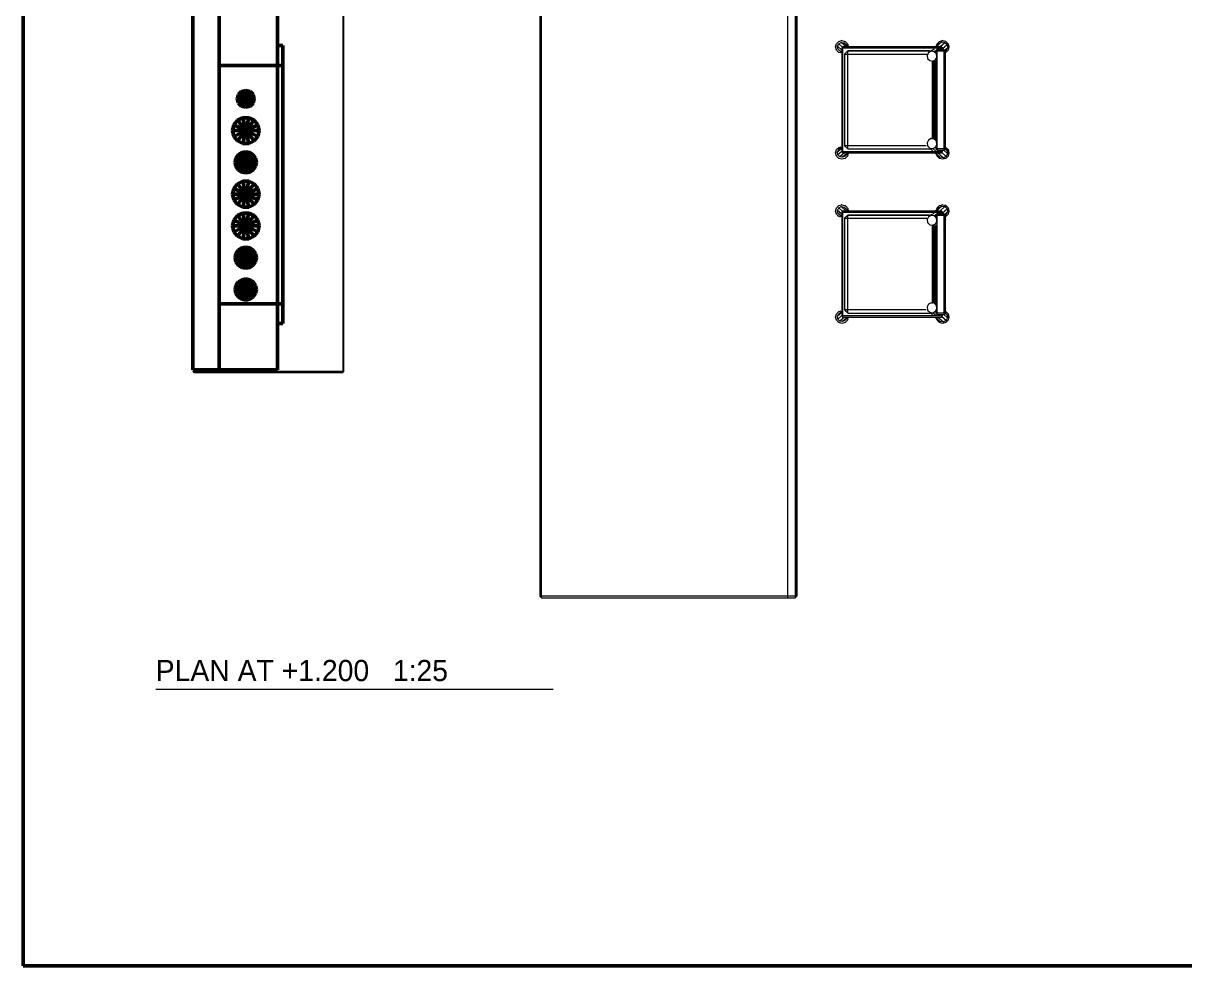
# Model space of a CAD drawing. Header units: metres. Extents: x 10 to 831, y 10 to 584.
# Drawn here: x 10 to 185.4, y 10 to 152.4 of the extents above; entities that cross this region are included whole.
import ezdxf

# ---------------------------------------------------------------- set-up
doc = ezdxf.new("R2010")
doc.units = ezdxf.units.M
for name, color, linetype, lineweight in [('CUT', 7, 'Continuous', 50), ('FRAME', 7, 'Continuous', 50), ('TXT', 7, 'Continuous', 18), ('VIS', 8, 'Continuous', 13)]:
    doc.layers.add(name, color=color, linetype=linetype, lineweight=lineweight)

msp = doc.modelspace()

# ---------------------------------------------------------------- linework, layer by layer
at = {"layer": 'CUT'}
for p, q in [((35.6, 100), (35.6, 328)), ((39.6, 328), (39.6, 100)), ((39.6, 146), (39.6, 158)), ((39.6, 158), (39.6, 146)), ((48.4, 158), (48.4, 146)), ((48.4, 146), (48.4, 158)), ((48.4, 149), (48.4, 146)), ((49.2, 149), (48.4, 149)), ((48.4, 146), (48.4, 149)), ((48.4, 149), (49.2, 149)), ((49.2, 146), (49.2, 149)), ((49.2, 149), (49.2, 146)), ((39.6, 110), (39.6, 146)), ((39.6, 146), (48.4, 146)), ((39.6, 146), (48.4, 146)), ((48.4, 146), (48.4, 110)), ((48.4, 146), (49.2, 146)), ((49.2, 146), (48.4, 146)), ((48.4, 110), (48.4, 146)), ((49.2, 146), (49.2, 110)), ((42.4916, 141.6), (42.96, 142.0684)), ((43.6, 142.24), (42.96, 142.0684)), ((42.96, 142.0684), (43.6, 140.96)), ((44.24, 142.0684), (43.6, 142.24)), ((43.6, 142.24), (43.6, 140.96)), ((43.6, 140.96), (44.24, 142.0684)), ((44.24, 142.0684), (44.7084, 141.6)), ((42.4916, 141.6), (42.32, 140.96)), ((42.32, 140.96), (43.6, 140.96)), ((42.4916, 140.32), (42.32, 140.96)), ((43.6, 140.96), (42.4916, 141.6)), ((43.6, 140.96), (42.4916, 140.32)), ((42.4916, 140.32), (42.96, 139.8516)), ((42.96, 139.8516), (43.6, 140.96)), ((44.7084, 141.6), (43.6, 140.96)), ((43.6, 140.96), (44.88, 140.96)), ((43.6, 140.96), (43.6, 139.68)), ((44.24, 139.8516), (43.6, 140.96)), ((43.6, 140.96), (44.7084, 140.32)), ((44.7084, 140.32), (44.24, 139.8516)), ((44.88, 140.96), (44.7084, 141.6)), ((44.7084, 140.32), (44.88, 140.96)), ((43.6, 139.68), (42.96, 139.8516)), ((43.6, 139.68), (44.24, 139.8516)), ((41.6, 136.16), (41.798, 137.0276)), ((42.3532, 137.7236), (41.798, 137.0276)), ((41.798, 137.0276), (43.6, 136.16)), ((42.3532, 137.7236), (43.1548, 138.11)), ((43.6, 136.16), (42.3532, 137.7236)), ((44.0452, 138.11), (43.1548, 138.11)), ((43.1548, 138.11), (43.6, 136.16)), ((44.0452, 138.11), (43.6, 136.16)), ((43.6, 136.16), (44.8468, 137.7236)), ((45.402, 137.0276), (43.6, 136.16)), ((44.8468, 137.7236), (44.0452, 138.11)), ((44.8468, 137.7236), (45.402, 137.0276)), ((45.6, 136.16), (45.402, 137.0276)), ((43.6, 136.16), (41.6, 136.16)), ((41.6, 136.16), (41.798, 135.2924)), ((41.798, 135.2924), (43.6, 136.16)), ((42.3532, 134.5964), (41.798, 135.2924)), ((43.6, 136.16), (42.3532, 134.5964)), ((43.1548, 134.21), (43.6, 136.16)), ((43.6, 136.16), (45.6, 136.16)), ((43.6, 136.16), (44.0452, 134.21)), ((44.8468, 134.5964), (43.6, 136.16)), ((43.6, 136.16), (45.402, 135.2924)), ((45.402, 135.2924), (44.8468, 134.5964)), ((45.402, 135.2924), (45.6, 136.16)), ((42.3532, 134.5964), (43.1548, 134.21)), ((44.0452, 134.21), (43.1548, 134.21)), ((44.0452, 134.21), (44.8468, 134.5964)), ((42.1216, 131.9724), (42, 131.36)), ((42.1216, 131.9724), (42.4688, 132.4912)), ((43.6, 131.36), (42.1216, 131.9724)), ((42.9876, 132.8384), (42.4688, 132.4912)), ((42.4688, 132.4912), (43.6, 131.36)), ((42.9876, 132.8384), (43.6, 132.96)), ((43.6, 131.36), (42.9876, 132.8384)), ((44.2124, 132.8384), (43.6, 132.96)), ((43.6, 132.96), (43.6, 131.36)), ((44.2124, 132.8384), (43.6, 131.36)), ((43.6, 131.36), (44.7312, 132.4912)), ((45.0784, 131.9724), (43.6, 131.36)), ((44.7312, 132.4912), (44.2124, 132.8384)), ((44.7312, 132.4912), (45.0784, 131.9724)), ((45.2, 131.36), (45.0784, 131.9724)), ((42, 131.36), (43.6, 131.36)), ((42.1216, 130.7476), (42, 131.36)), ((43.6, 131.36), (42.1216, 130.7476)), ((42.1216, 130.7476), (42.4688, 130.2288)), ((42.4688, 130.2288), (43.6, 131.36)), ((42.9876, 129.8816), (42.4688, 130.2288)), ((43.6, 131.36), (42.9876, 129.8816)), ((42.9876, 129.8816), (43.6, 129.76)), ((43.6, 131.36), (45.2, 131.36)), ((43.6, 129.76), (43.6, 131.36)), ((43.6, 131.36), (44.2124, 129.8816)), ((44.7312, 130.2288), (43.6, 131.36)), ((43.6, 131.36), (45.0784, 130.7476)), ((44.2124, 129.8816), (43.6, 129.76)), ((44.2124, 129.8816), (44.7312, 130.2288)), ((45.0784, 130.7476), (44.7312, 130.2288)), ((45.0784, 130.7476), (45.2, 131.36)), ((42.3532, 128.1236), (41.798, 127.4276)), ((42.3532, 128.1236), (43.1548, 128.51)), ((43.6, 126.56), (42.3532, 128.1236)), ((44.0452, 128.51), (43.1548, 128.51)), ((43.1548, 128.51), (43.6, 126.56)), ((44.0452, 128.51), (43.6, 126.56)), ((43.6, 126.56), (44.8468, 128.1236)), ((44.8468, 128.1236), (44.0452, 128.51)), ((44.8468, 128.1236), (45.402, 127.4276)), ((41.6, 126.56), (41.798, 127.4276)), ((43.6, 126.56), (41.6, 126.56)), ((41.6, 126.56), (41.798, 125.6924)), ((41.798, 127.4276), (43.6, 126.56)), ((41.798, 125.6924), (43.6, 126.56)), ((43.6, 126.56), (42.3532, 124.9964)), ((43.1548, 124.61), (43.6, 126.56)), ((45.402, 127.4276), (43.6, 126.56)), ((43.6, 126.56), (45.6, 126.56)), ((43.6, 126.56), (44.0452, 124.61)), ((44.8468, 124.9964), (43.6, 126.56)), ((43.6, 126.56), (45.402, 125.6924)), ((45.6, 126.56), (45.402, 127.4276)), ((45.402, 125.6924), (45.6, 126.56)), ((42.3532, 124.9964), (41.798, 125.6924)), ((42.3532, 124.9964), (43.1548, 124.61)), ((44.0452, 124.61), (43.1548, 124.61)), ((44.0452, 124.61), (44.8468, 124.9964)), ((45.402, 125.6924), (44.8468, 124.9964)), ((42.3532, 123.3236), (41.798, 122.6276)), ((42.3532, 123.3236), (43.1548, 123.71)), ((43.6, 121.76), (42.3532, 123.3236)), ((44.0452, 123.71), (43.1548, 123.71)), ((43.1548, 123.71), (43.6, 121.76)), ((44.0452, 123.71), (43.6, 121.76)), ((43.6, 121.76), (44.8468, 123.3236)), ((44.8468, 123.3236), (44.0452, 123.71)), ((44.8468, 123.3236), (45.402, 122.6276)), ((41.6, 121.76), (41.798, 122.6276)), ((43.6, 121.76), (41.6, 121.76)), ((41.6, 121.76), (41.798, 120.8924)), ((41.798, 122.6276), (43.6, 121.76)), ((41.798, 120.8924), (43.6, 121.76)), ((43.6, 121.76), (42.3532, 120.1964)), ((43.1548, 119.81), (43.6, 121.76)), ((45.402, 122.6276), (43.6, 121.76)), ((43.6, 121.76), (45.6, 121.76)), ((43.6, 121.76), (44.0452, 119.81)), ((44.8468, 120.1964), (43.6, 121.76)), ((43.6, 121.76), (45.402, 120.8924)), ((45.6, 121.76), (45.402, 122.6276)), ((45.402, 120.8924), (45.6, 121.76)), ((42.3532, 120.1964), (41.798, 120.8924)), ((42.3532, 120.1964), (43.1548, 119.81)), ((44.0452, 119.81), (43.1548, 119.81)), ((44.0452, 119.81), (44.8468, 120.1964)), ((45.402, 120.8924), (44.8468, 120.1964)), ((42.1216, 117.5724), (42, 116.96)), ((42.1216, 117.5724), (42.4688, 118.0912)), ((43.6, 116.96), (42.1216, 117.5724)), ((42.9876, 118.4384), (42.4688, 118.0912)), ((42.4688, 118.0912), (43.6, 116.96)), ((42.9876, 118.4384), (43.6, 118.56)), ((43.6, 116.96), (42.9876, 118.4384)), ((44.2124, 118.4384), (43.6, 118.56)), ((43.6, 118.56), (43.6, 116.96)), ((44.2124, 118.4384), (43.6, 116.96)), ((43.6, 116.96), (44.7312, 118.0912)), ((45.0784, 117.5724), (43.6, 116.96)), ((44.7312, 118.0912), (44.2124, 118.4384)), ((44.7312, 118.0912), (45.0784, 117.5724)), ((45.2, 116.96), (45.0784, 117.5724)), ((42, 116.96), (43.6, 116.96)), ((42.1216, 116.3476), (42, 116.96)), ((43.6, 116.96), (42.1216, 116.3476)), ((42.1216, 116.3476), (42.4688, 115.8288)), ((42.4688, 115.8288), (43.6, 116.96)), ((42.9876, 115.482), (42.4688, 115.8288)), ((43.6, 116.96), (42.9876, 115.482)), ((43.6, 116.96), (45.2, 116.96)), ((43.6, 115.36), (43.6, 116.96)), ((43.6, 116.96), (44.2124, 115.482)), ((44.7312, 115.8288), (43.6, 116.96)), ((43.6, 116.96), (45.0784, 116.3476)), ((44.2124, 115.482), (44.7312, 115.8288)), ((45.0784, 116.3476), (44.7312, 115.8288)), ((45.0784, 116.3476), (45.2, 116.96)), ((42.9876, 115.482), (43.6, 115.36)), ((44.2124, 115.482), (43.6, 115.36)), ((42.1216, 112.7724), (42, 112.16)), ((42.1216, 112.7724), (42.4688, 113.2912)), ((43.6, 112.16), (42.1216, 112.7724)), ((42.9876, 113.6384), (42.4688, 113.2912)), ((42.4688, 113.2912), (43.6, 112.16)), ((42.9876, 113.6384), (43.6, 113.76)), ((43.6, 112.16), (42.9876, 113.6384)), ((44.2124, 113.6384), (43.6, 113.76)), ((43.6, 113.76), (43.6, 112.16)), ((44.2124, 113.6384), (43.6, 112.16)), ((43.6, 112.16), (44.7312, 113.2912)), ((45.0784, 112.7724), (43.6, 112.16)), ((44.7312, 113.2912), (44.2124, 113.6384)), ((44.7312, 113.2912), (45.0784, 112.7724)), ((45.2, 112.16), (45.0784, 112.7724)), ((42, 112.16), (43.6, 112.16)), ((42.1216, 111.5476), (42, 112.16)), ((43.6, 112.16), (42.1216, 111.5476)), ((42.1216, 111.5476), (42.4688, 111.0288)), ((42.4688, 111.0288), (43.6, 112.16)), ((42.9876, 110.682), (42.4688, 111.0288)), ((43.6, 112.16), (42.9876, 110.682)), ((42.9876, 110.682), (43.6, 110.56)), ((43.6, 112.16), (45.2, 112.16)), ((43.6, 110.56), (43.6, 112.16)), ((43.6, 112.16), (44.2124, 110.682)), ((44.7312, 111.0288), (43.6, 112.16)), ((43.6, 112.16), (45.0784, 111.5476)), ((44.2124, 110.682), (43.6, 110.56)), ((44.2124, 110.682), (44.7312, 111.0288)), ((45.0784, 111.5476), (44.7312, 111.0288)), ((45.0784, 111.5476), (45.2, 112.16)), ((39.6, 100), (39.6, 110)), ((39.6, 110), (48.4, 110)), ((39.6, 110), (39.6, 100)), ((48.4, 110), (39.6, 110)), ((48.4, 110), (48.4, 100)), ((48.4, 100), (48.4, 110)), ((48.4, 110), (48.4, 107)), ((49.2, 110), (48.4, 110)), ((48.4, 107), (48.4, 110)), ((48.4, 110), (49.2, 110)), ((49.2, 107), (49.2, 110)), ((49.2, 110), (49.2, 107)), ((48.4, 107), (49.2, 107)), ((49.2, 107), (48.4, 107)), ((39.6, 100), (35.6, 100)), ((48.4, 100), (39.6, 100)), ((39.6, 100), (48.4, 100))]:
    msp.add_line(p, q, dxfattribs=at)
at = {"layer": 'FRAME'}
msp.add_lwpolyline([(10, 10), (831, 10), (831, 584), (10, 584), (10, 10)], close=True, dxfattribs=at)
at = {"layer": 'TXT'}
msp.add_line((30, 51.8), (90, 51.8), dxfattribs=at)
at = {"layer": 'VIS'}
for p, q in [((35.6, 100), (35.6, 328)), ((35.6, 100), (35.6, 328)), ((35.76, 99.76), (35.76, 328.24)), ((39.6, 328), (39.6, 100)), ((88, 327.76), (88, 65.84)), ((88.24, 65.84), (88.24, 327.76)), ((125.44, 65.84), (125.44, 327.76)), ((126.56, 327.76), (126.56, 65.84)), ((126.56, 327.76), (126.56, 65.84)), ((126.8, 327.76), (126.8, 65.84)), ((126.8, 65.84), (126.8, 327.76)), ((126.8, 65.84), (126.8, 327.76)), ((126.8, 327.76), (126.8, 65.84)), ((58.4, 99.76), (58.4, 168.352)), ((58.24, 168.232), (58.24, 99.76)), ((39.6, 146), (39.6, 158)), ((39.6, 158), (39.6, 146)), ((48.4, 158), (48.4, 146)), ((48.4, 146), (48.4, 158)), ((132.64, 148.8), (132.7688, 149.28)), ((132.7688, 149.28), (133.12, 149.6312)), ((132.9296, 148.9052), (133.1204, 149.2796)), ((133.12, 149.6312), (133.6, 149.76)), ((133.1204, 149.2796), (133.4948, 149.4708)), ((133.7084, 148.7648), (133.1204, 149.2796)), ((133.6, 149.76), (133.48, 149.728)), ((133.4948, 149.4708), (133.9088, 149.4056)), ((134.2604, 148.8004), (133.4948, 149.4708)), ((133.6, 149.76), (133.6, 149.76)), ((133.6, 149.76), (134.08, 149.6312)), ((133.9088, 149.4056), (134.0572, 149.2576)), ((134.5928, 148.8072), (133.9088, 149.4056)), ((134.08, 149.6312), (134.4312, 149.28)), ((134.4312, 149.28), (134.528, 148.92)), ((134.4956, 149.04), (134.4636, 149.16)), ((147.6496, 148.8008), (148.2624, 149.3376)), ((147.828, 148.804), (148.6808, 149.5504)), ((147.9044, 149.04), (147.9688, 149.28)), ((147.9688, 149.28), (148.32, 149.6312)), ((148.2624, 149.3376), (148.6808, 149.5504)), ((148.32, 149.6312), (148.8, 149.76)), ((148.3776, 148.806), (149.1444, 149.4764)), ((148.8, 149.76), (148.68, 149.728)), ((148.6808, 149.5504), (149.1444, 149.4764)), ((148.8, 149.76), (148.8, 149.76)), ((148.8, 149.76), (149.28, 149.6312)), ((148.8056, 148.5576), (149.4764, 149.1444)), ((149.1444, 149.4764), (149.4764, 149.1444)), ((149.28, 149.6312), (149.16, 149.6636)), ((149.28, 149.6312), (149.28, 149.6312)), ((149.28, 149.6312), (149.6312, 149.28)), ((149.4764, 149.1444), (149.55, 148.6808)), ((149.6312, 149.28), (149.76, 148.8)), ((149.76, 148.8), (149.6636, 149.16)), ((48.4, 149), (48.4, 146)), ((48.4, 149), (49.2, 149)), ((48.4, 146), (48.4, 149)), ((48.4, 149), (48.4, 149)), ((48.4, 149), (49.2, 149)), ((48.6668, 149), (49.2, 149)), ((49.2, 146), (49.2, 149)), ((49.2, 149), (49.2, 146)), ((49.2, 149), (49.2, 149)), ((132.7688, 148.32), (132.64, 148.8)), ((132.7044, 149.04), (132.672, 148.92)), ((132.7044, 148.56), (132.7364, 148.44)), ((133.12, 147.9688), (132.7688, 148.32)), ((132.9948, 148.4908), (132.9296, 148.9052)), ((133.5996, 148.3188), (132.9296, 148.9052)), ((133.2912, 148.1944), (132.9948, 148.4908)), ((133.5964, 147.964), (132.9948, 148.4908)), ((133.36, 147.9044), (133.12, 147.9688)), ((133.592, 147.9312), (133.2912, 148.1944)), ((133.76, 148.8), (133.6, 148.64)), ((133.6, 148.64), (133.76, 148.64)), ((133.6, 148.64), (133.6, 132.96)), ((133.76, 148.8), (133.76, 148.72)), ((133.76, 148.64), (133.76, 148.8)), ((133.76, 148.8), (148.64, 148.8)), ((148.64, 148.8), (133.76, 148.8)), ((133.76, 148.8), (133.76, 148.8)), ((133.76, 148.64), (148.64, 148.64)), ((133.76, 132.96), (133.76, 148.64)), ((134.48, 148.2), (134, 147.72)), ((134, 147.72), (134.48, 147.72)), ((134, 147.72), (134, 133.88)), ((134.48, 147.72), (134.48, 148.2)), ((134.48, 148.2), (134.48, 148.08)), ((146.7956, 148.2), (134.48, 148.2)), ((134.48, 148.2), (134.48, 148.2)), ((134.48, 148.2), (146.9164, 148.2)), ((134.48, 147.72), (146.4332, 147.72)), ((134.48, 133.88), (134.48, 147.72)), ((146.6624, 147.9376), (146.45, 147.5192)), ((146.45, 147.5192), (146.4548, 147.5236)), ((146.45, 147.5192), (146.5236, 147.0556)), ((146.6624, 147.9376), (147.0984, 148.3188)), ((147.0808, 148.1504), (146.6624, 147.9376)), ((147.0808, 148.1504), (147.5164, 148.5316)), ((147.5444, 148.0764), (147.0808, 148.1504)), ((147.5444, 148.0764), (147.98, 148.458)), ((147.8764, 147.7444), (147.5444, 148.0764)), ((148, 148.4), (147.8, 148.2)), ((147.8, 148.2), (148, 148.2)), ((147.8, 148.2), (147.8, 147.836)), ((147.9044, 149.04), (147.872, 148.92)), ((147.8764, 147.7444), (147.8812, 147.7488)), ((147.95, 147.2808), (147.8764, 147.7444)), ((148, 148.2), (148, 148.4)), ((148, 148.4), (148, 148.3)), ((148, 148.4), (149, 148.4)), ((148, 148.4), (148, 148.4)), ((149, 148.4), (148, 148.4)), ((148, 133.4), (148, 148.2)), ((148, 148.2), (149, 148.2)), ((148.64, 148.8), (148.72, 148.72)), ((148.8, 148.64), (148.64, 148.8)), ((148.64, 148.8), (148.64, 148.64)), ((148.64, 148.8), (148.64, 148.8)), ((148.64, 148.64), (148.8, 148.64)), ((148.64, 148.64), (148.64, 148.5192)), ((148.8, 148.64), (148.8, 148.64)), ((149.2, 148.2), (149, 148.4)), ((149, 148.4), (149, 148.2)), ((149, 148.4), (149.2, 148.2)), ((149, 148.4), (149, 148.4)), ((149, 148.2), (149.2, 148.2)), ((149, 148.2), (149, 133.4)), ((149.2, 148.2), (149.1, 148.2)), ((149.1096, 148.2952), (149.55, 148.6808)), ((149.3372, 148.2628), (149.1284, 148.156)), ((149.28, 147.9688), (149.16, 147.9364)), ((149.3372, 148.2628), (149.1984, 148.1412)), ((149.2, 148.2), (149.2, 148.2)), ((149.2, 148.2), (149.2, 133.4)), ((149.2, 133.4), (149.2, 148.2)), ((149.6312, 148.32), (149.28, 147.9688)), ((149.55, 148.6808), (149.3372, 148.2628)), ((149.76, 148.8), (149.6312, 148.32)), ((149.6956, 148.56), (149.76, 148.8)), ((149.76, 148.8), (149.76, 148.8)), ((39.6, 110), (39.6, 146)), ((39.6, 146), (48.4, 146)), ((48.4, 146), (48.4, 110)), ((48.4, 146), (49.2, 146)), ((48.4, 110), (48.4, 146)), ((49.2, 146), (49.2, 110)), ((146.5236, 147.0556), (146.5284, 147.0596)), ((146.5236, 147.0556), (146.8556, 146.7236)), ((146.8556, 146.7236), (146.8604, 146.7276)), ((146.8556, 146.7236), (147.3192, 146.6496)), ((147.2, 146.6312), (147.2, 134.8476)), ((147.3192, 146.6496), (147.7372, 146.8624)), ((147.3192, 146.6496), (147.324, 146.654)), ((147.44, 134.9688), (147.44, 146.7524)), ((147.56, 146.6312), (147.56, 134.8476)), ((147.7372, 146.8624), (147.95, 147.2808)), ((147.7756, 146.896), (147.7372, 146.8624)), ((147.8, 146.7444), (147.8, 134.7344)), ((147.95, 147.2808), (147.9548, 147.2848)), ((42.96, 142.0684), (42.4916, 141.6)), ((43.6, 142.24), (42.96, 142.0684)), ((44.24, 142.0684), (43.6, 142.24)), ((44.7084, 141.6), (44.24, 142.0684)), ((42.4916, 141.6), (42.32, 140.96)), ((42.32, 140.96), (42.4916, 140.32)), ((42.4916, 140.32), (42.96, 139.8516)), ((44.24, 139.8516), (44.7084, 140.32)), ((44.88, 140.96), (44.7084, 141.6)), ((44.7084, 140.32), (44.88, 140.96)), ((42.96, 139.8516), (43.6, 139.68)), ((43.6, 139.68), (44.24, 139.8516)), ((41.798, 137.0276), (41.6, 136.16)), ((42.3532, 137.7236), (41.798, 137.0276)), ((43.1548, 138.11), (42.3532, 137.7236)), ((44.0452, 138.11), (43.1548, 138.11)), ((44.8468, 137.7236), (44.0452, 138.11)), ((45.402, 137.0276), (44.8468, 137.7236)), ((45.6, 136.16), (45.402, 137.0276)), ((41.6, 136.16), (41.798, 135.2924)), ((41.798, 135.2924), (42.3532, 134.5964)), ((44.8468, 134.5964), (45.402, 135.2924)), ((45.402, 135.2924), (45.6, 136.16)), ((42.3532, 134.5964), (43.1548, 134.21)), ((43.1548, 134.21), (44.0452, 134.21)), ((44.0452, 134.21), (44.8468, 134.5964)), ((132.64, 132.8), (132.7688, 133.28)), ((132.7688, 133.28), (133.12, 133.6312)), ((133.5992, 133.4932), (132.9292, 132.9072)), ((132.9292, 132.9072), (133.1192, 133.2808)), ((133.598, 133.6996), (133.1192, 133.2808)), ((133.1192, 133.2808), (133.306, 133.376)), ((133.12, 133.6312), (133.48, 133.728)), ((134, 133.88), (134.48, 133.4)), ((134.48, 133.88), (134, 133.88)), ((134, 133.88), (134, 133.88)), ((134.48, 133.4), (134.48, 133.88)), ((146.3124, 133.88), (134.48, 133.88)), ((134.48, 133.4), (146.9164, 133.4)), ((146.6632, 134.7368), (146.45, 134.3184)), ((146.45, 134.3184), (146.5232, 133.8548)), ((146.45, 134.3184), (146.4548, 134.314)), ((146.5232, 133.8548), (146.8548, 133.5228)), ((146.5232, 133.8548), (146.528, 133.8504)), ((147.0816, 134.95), (146.6632, 134.7368)), ((146.6632, 134.7368), (146.668, 134.7324)), ((146.8548, 133.5228), (147.3184, 133.45)), ((146.8548, 133.5228), (147.2908, 133.1416)), ((147.5452, 134.8772), (147.0816, 134.95)), ((147.0816, 134.95), (147.0864, 134.946)), ((147.3184, 133.45), (147.7368, 133.6632)), ((147.3184, 133.45), (147.7544, 133.0684)), ((147.8768, 134.5452), (147.5452, 134.8772)), ((147.5452, 134.8772), (147.5788, 134.8476)), ((147.7368, 133.6632), (147.95, 134.0816)), ((147.794, 133.6132), (147.7368, 133.6632)), ((147.8, 133.6424), (147.8, 133.4)), ((147.8, 133.4), (148, 133.2)), ((148, 133.4), (147.8, 133.4)), ((147.8, 133.4), (147.8, 133.4)), ((147.95, 134.0816), (147.8768, 134.5452)), ((147.8768, 134.5452), (147.8816, 134.5412)), ((147.95, 134.0816), (147.9548, 134.0776)), ((148, 133.2), (148, 133.4)), ((149, 133.4), (148, 133.4)), ((149, 133.4), (149, 133.2)), ((149, 133.2), (149.2, 133.4)), ((149.2, 133.4), (149, 133.4)), ((149.2, 133.4), (149.1, 133.3)), ((149.28, 133.6312), (149.16, 133.6636)), ((149.1988, 133.3884), (149.4768, 133.1452)), ((149.2, 133.4), (149.2, 133.4)), ((149.28, 133.6312), (149.28, 133.6312)), ((149.28, 133.6312), (149.6312, 133.28)), ((149.6312, 133.28), (149.76, 132.8)), ((42.1216, 131.9724), (42, 131.36)), ((42.4688, 132.4912), (42.1216, 131.9724)), ((42.9876, 132.8384), (42.4688, 132.4912)), ((43.6, 132.96), (42.9876, 132.8384)), ((44.2124, 132.8384), (43.6, 132.96)), ((44.7312, 132.4912), (44.2124, 132.8384)), ((45.0784, 131.9724), (44.7312, 132.4912)), ((45.2, 131.36), (45.0784, 131.9724)), ((132.7688, 132.32), (132.64, 132.8)), ((132.7044, 133.04), (132.672, 132.92)), ((132.7044, 132.56), (132.7364, 132.44)), ((133.12, 131.9688), (132.7688, 132.32)), ((132.9956, 132.4924), (132.9292, 132.9072)), ((133.5972, 133.0188), (132.9956, 132.4924)), ((133.2928, 132.1952), (132.9956, 132.4924)), ((133.6, 131.84), (133.12, 131.9688)), ((133.9764, 132.7936), (133.2928, 132.1952)), ((133.7072, 132.1292), (133.2928, 132.1952)), ((133.6, 132.96), (133.76, 132.8)), ((133.76, 132.96), (133.6, 132.96)), ((133.6, 132.96), (133.6, 132.96)), ((134.08, 131.9688), (133.6, 131.84)), ((134.4732, 132.7992), (133.7072, 132.1292)), ((134.0808, 132.3192), (133.7072, 132.1292)), ((133.76, 132.8), (133.76, 132.96)), ((148.64, 132.96), (133.76, 132.96)), ((133.76, 132.8), (148.64, 132.8)), ((134.4312, 132.32), (134.08, 131.9688)), ((134.0808, 132.3192), (134.6348, 132.8036)), ((134.4956, 132.56), (134.4312, 132.32)), ((134.4956, 132.56), (134.528, 132.68)), ((147.6884, 132.7936), (148.4548, 132.1228)), ((147.9688, 132.32), (147.872, 132.68)), ((147.9044, 132.56), (147.9364, 132.44)), ((148.32, 131.9688), (147.9688, 132.32)), ((148, 133.2), (149, 133.2)), ((148.0656, 132.796), (148.9184, 132.05)), ((148.4548, 132.1228), (148.2888, 132.2888)), ((148.8, 131.84), (148.32, 131.9688)), ((148.9184, 132.05), (148.4548, 132.1228)), ((148.64, 132.96), (148.64, 132.8)), ((148.64, 132.8), (148.8, 132.96)), ((148.8, 132.96), (148.64, 132.96)), ((148.64, 132.8), (148.64, 132.8)), ((149.3368, 132.2632), (148.6804, 132.8376)), ((148.8, 132.96), (148.8, 133.0808)), ((149.28, 131.9688), (148.8, 131.84)), ((149.3368, 132.2632), (148.9184, 132.05)), ((148.9656, 133.1932), (149.55, 132.6816)), ((149, 133.2), (149, 133.2)), ((149.6312, 132.32), (149.28, 131.9688)), ((149.55, 132.6816), (149.3368, 132.2632)), ((149.4768, 133.1452), (149.55, 132.6816)), ((149.76, 132.8), (149.6312, 132.32)), ((149.76, 132.8), (149.6636, 133.16)), ((149.6956, 132.56), (149.76, 132.8)), ((149.76, 132.8), (149.76, 132.8)), ((42, 131.36), (42.1216, 130.7476)), ((42.1216, 130.7476), (42.4688, 130.2288)), ((42.4688, 130.2288), (42.9876, 129.8816)), ((42.9876, 129.8816), (43.6, 129.76)), ((43.6, 129.76), (44.2124, 129.8816)), ((44.2124, 129.8816), (44.7312, 130.2288)), ((44.7312, 130.2288), (45.0784, 130.7476)), ((45.0784, 130.7476), (45.2, 131.36)), ((42.3532, 128.1236), (41.798, 127.4276)), ((43.1548, 128.51), (42.3532, 128.1236)), ((44.0452, 128.51), (43.1548, 128.51)), ((44.8468, 128.1236), (44.0452, 128.51)), ((45.402, 127.4276), (44.8468, 128.1236)), ((41.798, 127.4276), (41.6, 126.56)), ((41.6, 126.56), (41.798, 125.6924)), ((45.6, 126.56), (45.402, 127.4276)), ((45.402, 125.6924), (45.6, 126.56)), ((41.798, 125.6924), (42.3532, 124.9964)), ((42.3532, 124.9964), (43.1548, 124.61)), ((43.1548, 124.61), (44.0452, 124.61)), ((44.0452, 124.61), (44.8468, 124.9964)), ((44.8468, 124.9964), (45.402, 125.6924)), ((132.7688, 124.48), (133.12, 124.8312)), ((132.9444, 124.6556), (132.8564, 124.568)), ((133.12, 124.8312), (133.6, 124.96)), ((133.1204, 124.4796), (133.4948, 124.6708)), ((133.6, 124.96), (133.48, 124.928)), ((133.4948, 124.6708), (133.9088, 124.6056)), ((134.2604, 124.0004), (133.4948, 124.6708)), ((133.6, 124.96), (133.6, 124.96)), ((133.6, 124.96), (134.08, 124.8312)), ((133.9088, 124.6056), (134.0572, 124.4576)), ((134.5928, 124.0072), (133.9088, 124.6056)), ((134.08, 124.8312), (134.4312, 124.48)), ((134.2556, 124.6556), (134.168, 124.7436)), ((147.6496, 124.0008), (148.2624, 124.5376)), ((147.828, 124.004), (148.6808, 124.7504)), ((147.9688, 124.48), (148.32, 124.8312)), ((148.1444, 124.6556), (148.0564, 124.568)), ((148.2624, 124.5376), (148.6808, 124.7504)), ((148.32, 124.8312), (148.8, 124.96)), ((148.3776, 124.006), (149.1444, 124.6764)), ((148.8, 124.96), (148.68, 124.928)), ((148.6808, 124.7504), (149.1444, 124.6764)), ((148.8, 124.96), (148.8, 124.96)), ((148.8, 124.96), (149.28, 124.8312)), ((149.1444, 124.6764), (149.4764, 124.3444)), ((149.28, 124.8312), (149.16, 124.8636)), ((149.4556, 124.6556), (149.28, 124.8312)), ((149.28, 124.8312), (149.28, 124.8312)), ((149.28, 124.8312), (149.6312, 124.48)), ((42.3532, 123.3236), (41.798, 122.6276)), ((43.1548, 123.71), (42.3532, 123.3236)), ((44.0452, 123.71), (43.1548, 123.71)), ((44.8468, 123.3236), (44.0452, 123.71)), ((45.402, 122.6276), (44.8468, 123.3236)), ((132.64, 124), (132.7688, 124.48)), ((132.7688, 123.52), (132.64, 124)), ((133.12, 123.1688), (132.7688, 123.52)), ((132.9296, 124.1052), (133.1204, 124.4796)), ((132.9948, 123.6908), (132.9296, 124.1052)), ((133.5996, 123.5188), (132.9296, 124.1052)), ((132.9444, 123.3444), (133.032, 123.2564)), ((133.2912, 123.3944), (132.9948, 123.6908)), ((133.5964, 123.164), (132.9948, 123.6908)), ((133.36, 123.1044), (133.12, 123.1688)), ((133.7084, 123.9648), (133.1204, 124.4796)), ((133.592, 123.1312), (133.2912, 123.3944)), ((133.76, 124), (133.6, 123.84)), ((133.6, 123.84), (133.76, 123.84)), ((133.6, 123.84), (133.6, 108.16)), ((133.76, 124), (133.76, 123.92)), ((133.76, 123.84), (133.76, 124)), ((133.76, 124), (148.64, 124)), ((148.64, 124), (133.76, 124)), ((133.76, 124), (133.76, 124)), ((133.76, 123.84), (148.64, 123.84)), ((133.76, 108.16), (133.76, 123.84)), ((134.48, 123.4), (134, 122.92)), ((134, 122.92), (134.48, 122.92)), ((134, 122.92), (134, 109.08)), ((134.24, 123.16), (134.48, 123.4)), ((134.4312, 124.48), (134.528, 124.12)), ((134.48, 122.92), (134.48, 123.4)), ((134.48, 123.4), (134.48, 123.28)), ((146.7956, 123.4), (134.48, 123.4)), ((134.48, 123.4), (134.48, 123.4)), ((134.48, 123.4), (146.9164, 123.4)), ((134.48, 122.92), (146.4332, 122.92)), ((134.48, 109.08), (134.48, 122.92)), ((146.6624, 123.1376), (146.45, 122.7192)), ((146.6624, 123.1376), (147.0984, 123.5188)), ((147.0808, 123.3504), (146.6624, 123.1376)), ((147.0808, 123.3504), (147.5164, 123.7316)), ((147.5444, 123.2764), (147.0808, 123.3504)), ((147.5444, 123.2764), (147.98, 123.658)), ((147.8764, 122.9444), (147.5444, 123.2764)), ((148, 123.6), (147.8, 123.4)), ((147.8, 123.4), (148, 123.4)), ((147.8, 123.4), (147.8, 123.036)), ((147.8764, 122.9444), (147.8812, 122.9488)), ((147.95, 122.4808), (147.8764, 122.9444)), ((147.9044, 124.24), (147.9688, 124.48)), ((148, 123.4), (148, 123.6)), ((148, 123.6), (148, 123.5)), ((148, 123.6), (149, 123.6)), ((148, 123.6), (148, 123.6)), ((149, 123.6), (148, 123.6)), ((148, 108.6), (148, 123.4)), ((148, 123.4), (149, 123.4)), ((148.64, 124), (148.72, 123.92)), ((148.8, 123.84), (148.64, 124)), ((148.64, 124), (148.64, 123.84)), ((148.64, 124), (148.64, 124)), ((148.64, 123.84), (148.8, 123.84)), ((148.64, 123.84), (148.64, 123.7192)), ((148.8, 123.84), (148.8, 123.84)), ((148.8056, 123.7576), (149.4764, 124.3444)), ((149.2, 123.4), (149, 123.6)), ((149, 123.6), (149, 123.4)), ((149, 123.6), (149.2, 123.4)), ((149, 123.6), (149, 123.6)), ((149, 123.4), (149.2, 123.4)), ((149, 123.4), (149, 108.6)), ((149.2, 123.4), (149.1, 123.4)), ((149.1096, 123.4952), (149.55, 123.8808)), ((149.3372, 123.4628), (149.1284, 123.356)), ((149.28, 123.1688), (149.16, 123.1364)), ((149.3372, 123.4628), (149.1984, 123.3412)), ((149.2, 123.4), (149.2, 123.4)), ((149.2, 123.4), (149.2, 108.6)), ((149.2, 108.6), (149.2, 123.4)), ((149.6312, 123.52), (149.28, 123.1688)), ((149.55, 123.8808), (149.3372, 123.4628)), ((149.4556, 123.3444), (149.5436, 123.432)), ((149.4764, 124.3444), (149.55, 123.8808)), ((149.6312, 124.48), (149.76, 124)), ((149.76, 124), (149.6312, 123.52)), ((149.76, 124), (149.728, 124.12)), ((149.76, 124), (149.76, 124)), ((41.798, 122.6276), (41.6, 121.76)), ((41.6, 121.76), (41.798, 120.8924)), ((45.6, 121.76), (45.402, 122.6276)), ((45.402, 120.8924), (45.6, 121.76)), ((146.45, 122.7192), (146.4548, 122.7236)), ((146.45, 122.7192), (146.5236, 122.2556)), ((146.5236, 122.2556), (146.5284, 122.2596)), ((146.5236, 122.2556), (146.8556, 121.9236)), ((146.8556, 121.9236), (146.8604, 121.9276)), ((146.8556, 121.9236), (147.3192, 121.8496)), ((147.2, 121.8312), (147.2, 110.0476)), ((147.3192, 121.8496), (147.7372, 122.0624)), ((147.3192, 121.8496), (147.324, 121.854)), ((147.44, 110.1688), (147.44, 121.9524)), ((147.56, 121.8312), (147.56, 110.0476)), ((147.7372, 122.0624), (147.95, 122.4808)), ((147.7756, 122.096), (147.7372, 122.0624)), ((147.8, 121.9444), (147.8, 109.9344)), ((147.95, 122.4808), (147.9548, 122.4848)), ((41.798, 120.8924), (42.3532, 120.1964)), ((42.3532, 120.1964), (43.1548, 119.81)), ((43.1548, 119.81), (44.0452, 119.81)), ((44.0452, 119.81), (44.8468, 120.1964)), ((44.8468, 120.1964), (45.402, 120.8924)), ((42.1216, 117.5724), (42, 116.96)), ((42.4688, 118.0912), (42.1216, 117.5724)), ((42.9876, 118.4384), (42.4688, 118.0912)), ((43.6, 118.56), (42.9876, 118.4384)), ((44.2124, 118.4384), (43.6, 118.56)), ((44.7312, 118.0912), (44.2124, 118.4384)), ((45.0784, 117.5724), (44.7312, 118.0912)), ((45.2, 116.96), (45.0784, 117.5724)), ((42, 116.96), (42.1216, 116.3476)), ((42.1216, 116.3476), (42.4688, 115.8288)), ((42.4688, 115.8288), (42.9876, 115.482)), ((44.2124, 115.482), (44.7312, 115.8288)), ((44.7312, 115.8288), (45.0784, 116.3476)), ((45.0784, 116.3476), (45.2, 116.96)), ((42.9876, 115.482), (43.6, 115.36)), ((43.6, 115.36), (44.2124, 115.482)), ((42.1216, 112.7724), (42, 112.16)), ((42.4688, 113.2912), (42.1216, 112.7724)), ((42.9876, 113.6384), (42.4688, 113.2912)), ((43.6, 113.76), (42.9876, 113.6384)), ((44.2124, 113.6384), (43.6, 113.76)), ((44.7312, 113.2912), (44.2124, 113.6384)), ((45.0784, 112.7724), (44.7312, 113.2912)), ((45.2, 112.16), (45.0784, 112.7724)), ((42, 112.16), (42.1216, 111.5476)), ((42.1216, 111.5476), (42.4688, 111.0288)), ((42.4688, 111.0288), (42.9876, 110.682)), ((42.9876, 110.682), (43.6, 110.56)), ((43.6, 110.56), (44.2124, 110.682)), ((44.2124, 110.682), (44.7312, 111.0288)), ((44.7312, 111.0288), (45.0784, 111.5476)), ((45.0784, 111.5476), (45.2, 112.16)), ((39.6, 100), (39.6, 110)), ((39.6, 110), (39.6, 100)), ((48.4, 110), (39.6, 110)), ((48.4, 110), (48.4, 100)), ((48.4, 100), (48.4, 110)), ((48.4, 110), (48.4, 107)), ((48.4, 110), (49.2, 110)), ((48.4, 107), (48.4, 110)), ((49.2, 107), (49.2, 110)), ((49.2, 110), (49.2, 107)), ((132.7688, 108.48), (133.12, 108.8312)), ((133.598, 108.8996), (133.1192, 108.4808)), ((133.12, 108.8312), (133.48, 108.928)), ((134, 109.08), (134.48, 108.6)), ((134.48, 109.08), (134, 109.08)), ((134, 109.08), (134, 109.08)), ((134.24, 108.84), (134.12, 108.96)), ((134.48, 108.6), (134.48, 109.08)), ((146.3124, 109.08), (134.48, 109.08)), ((146.6632, 109.9368), (146.45, 109.5184)), ((146.45, 109.5184), (146.5232, 109.0548)), ((146.45, 109.5184), (146.4548, 109.514)), ((146.5232, 109.0548), (146.8548, 108.7228)), ((146.5232, 109.0548), (146.528, 109.0504)), ((147.0816, 110.15), (146.6632, 109.9368)), ((146.6632, 109.9368), (146.668, 109.9324)), ((146.8548, 108.7228), (147.3184, 108.65)), ((146.8548, 108.7228), (147.2908, 108.3416)), ((147.5452, 110.0772), (147.0816, 110.15)), ((147.0816, 110.15), (147.0864, 110.146)), ((147.3184, 108.65), (147.7368, 108.8632)), ((147.8768, 109.7452), (147.5452, 110.0772)), ((147.5452, 110.0772), (147.5788, 110.0476)), ((147.7368, 108.8632), (147.95, 109.2816)), ((147.794, 108.8132), (147.7368, 108.8632)), ((147.8, 108.8424), (147.8, 108.6)), ((147.95, 109.2816), (147.8768, 109.7452)), ((147.8768, 109.7452), (147.8816, 109.7412)), ((147.95, 109.2816), (147.9548, 109.2776)), ((149.28, 108.8312), (149.16, 108.8636)), ((149.4556, 108.6556), (149.28, 108.8312)), ((149.28, 108.8312), (149.28, 108.8312)), ((149.28, 108.8312), (149.6312, 108.48)), ((48.4, 107), (49.2, 107)), ((48.4, 107), (49.2, 107)), ((49.2, 107), (49.2, 107)), ((132.64, 108), (132.7688, 108.48)), ((132.7688, 107.52), (132.64, 108)), ((133.12, 107.1688), (132.7688, 107.52)), ((132.9444, 108.6556), (132.8564, 108.568)), ((133.5992, 108.6932), (132.9292, 108.1072)), ((132.9292, 108.1072), (133.1192, 108.4808)), ((132.9956, 107.6924), (132.9292, 108.1072)), ((132.9444, 107.3444), (133.032, 107.2564)), ((133.5972, 108.2188), (132.9956, 107.6924)), ((133.2928, 107.3952), (132.9956, 107.6924)), ((133.1192, 108.4808), (133.306, 108.576)), ((133.6, 107.04), (133.12, 107.1688)), ((133.9764, 107.9936), (133.2928, 107.3952)), ((133.7072, 107.3292), (133.2928, 107.3952)), ((133.6, 108.16), (133.76, 108)), ((133.76, 108.16), (133.6, 108.16)), ((133.6, 108.16), (133.6, 108.16)), ((134.08, 107.1688), (133.6, 107.04)), ((134.4732, 107.9992), (133.7072, 107.3292)), ((134.0808, 107.5192), (133.7072, 107.3292)), ((133.76, 108), (133.76, 108.16)), ((148.64, 108.16), (133.76, 108.16)), ((133.76, 108), (148.64, 108)), ((134.4312, 107.52), (134.08, 107.1688)), ((134.0808, 107.5192), (134.6348, 108.0036)), ((134.2556, 107.3444), (134.3436, 107.432)), ((134.4956, 107.76), (134.4312, 107.52)), ((134.48, 108.6), (146.9164, 108.6)), ((147.3184, 108.65), (147.7544, 108.2684)), ((147.6884, 107.9936), (148.4548, 107.3228)), ((147.8, 108.6), (148, 108.4)), ((148, 108.6), (147.8, 108.6)), ((147.8, 108.6), (147.8, 108.6)), ((147.9688, 107.52), (147.872, 107.88)), ((148.32, 107.1688), (147.9688, 107.52)), ((148, 108.4), (148, 108.6)), ((149, 108.6), (148, 108.6)), ((148, 108.4), (149, 108.4)), ((148.0656, 107.996), (148.9184, 107.25)), ((148.1444, 107.3444), (148.232, 107.2564)), ((148.4548, 107.3228), (148.2888, 107.4888)), ((148.8, 107.04), (148.32, 107.1688)), ((148.9184, 107.25), (148.4548, 107.3228)), ((148.64, 108.16), (148.64, 108)), ((148.64, 108), (148.8, 108.16)), ((148.8, 108.16), (148.64, 108.16)), ((148.64, 108), (148.64, 108)), ((149.3368, 107.4632), (148.6804, 108.0376)), ((148.8, 108.16), (148.8, 108.2808)), ((149.28, 107.1688), (148.8, 107.04)), ((149.3368, 107.4632), (148.9184, 107.25)), ((148.9656, 108.3932), (149.55, 107.8816)), ((149, 108.6), (149, 108.4)), ((149, 108.4), (149.2, 108.6)), ((149.2, 108.6), (149, 108.6)), ((149, 108.4), (149, 108.4)), ((149.2, 108.6), (149.1, 108.5)), ((149.1988, 108.5884), (149.4768, 108.3452)), ((149.2, 108.6), (149.2, 108.6)), ((149.6312, 107.52), (149.28, 107.1688)), ((149.55, 107.8816), (149.3368, 107.4632)), ((149.4556, 107.3444), (149.5436, 107.432)), ((149.4768, 108.3452), (149.55, 107.8816)), ((149.6312, 108.48), (149.76, 108)), ((149.76, 108), (149.6312, 107.52)), ((149.76, 108), (149.728, 108.12)), ((149.76, 108), (149.76, 108)), ((39.35, 100), (35.6, 100)), ((35.6, 100), (35.6, 100)), ((39.6, 100), (35.6, 100)), ((39.6, 100), (48.4, 100)), ((39.6, 100), (48.4, 100)), ((48.4, 100), (48.4, 100)), ((35.76, 99.76), (35.6, 99.76)), ((35.6, 99.76), (35.76, 99.6)), ((35.6, 99.76), (35.6, 99.76)), ((35.76, 99.6), (35.76, 99.76)), ((58.24, 99.76), (35.76, 99.76)), ((35.76, 99.6), (58.24, 99.6)), ((58.24, 99.76), (58.24, 99.6)), ((58.24, 99.6), (58.4, 99.76)), ((58.4, 99.76), (58.24, 99.76)), ((58.24, 99.6), (58.24, 99.6)), ((88.24, 65.84), (88, 65.84)), ((88, 65.84), (88.24, 65.6)), ((88, 65.84), (88, 65.84)), ((88.24, 65.6), (88.24, 65.84)), ((126.56, 65.84), (88.24, 65.84)), ((88.24, 65.6), (126.56, 65.6)), ((125.44, 65.84), (125.32, 65.84)), ((125.44, 65.6), (125.44, 65.84)), ((126.56, 65.84), (125.44, 65.84)), ((125.44, 65.6), (126.56, 65.6)), ((126.56, 65.84), (126.56, 65.6)), ((126.56, 65.6), (126.8, 65.84)), ((126.8, 65.84), (126.56, 65.84)), ((126.56, 65.84), (126.56, 65.6)), ((126.56, 65.6), (126.8, 65.84)), ((126.8, 65.84), (126.56, 65.84)), ((126.56, 65.6), (126.56, 65.6)), ((126.56, 65.6), (126.56, 65.6)), ((126.8, 65.84), (126.68, 65.72)), ((126.8, 65.84), (126.68, 65.72)), ((126.8, 65.84), (126.8, 65.84)), ((126.8, 65.84), (126.8, 65.84))]:
    msp.add_line(p, q, dxfattribs=at)

# ---------------------------------------------------------------- texts
at = {"layer": 'TXT'}
msp.add_text('PLAN AT +1.200   1:25', height=3.2, dxfattribs=at).set_placement((30, 53))

doc.saveas('drawing.dxf')
